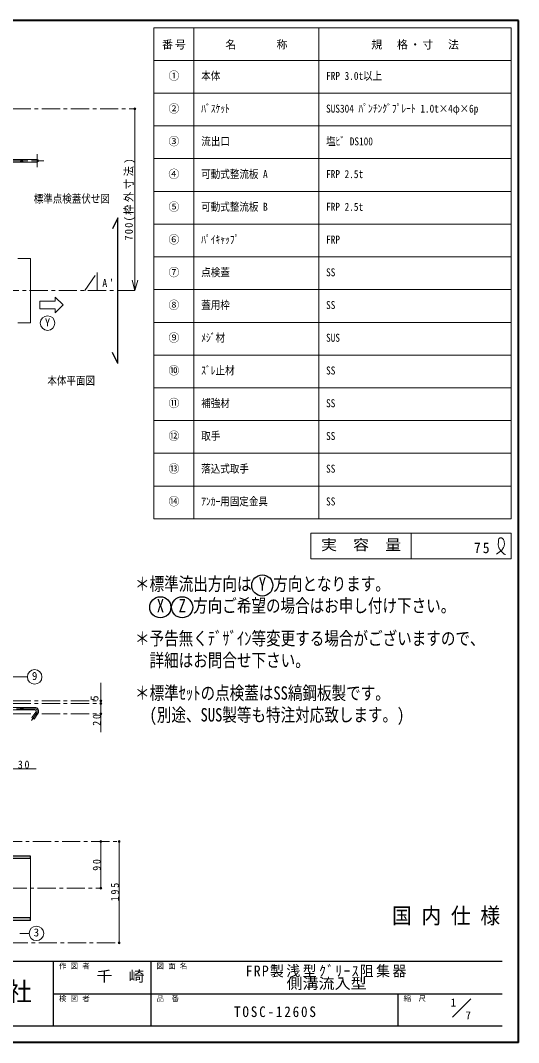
# Model space of a CAD drawing. Units: millimetres at full size, sheet at 1:7; details may follow other scales. Extents: x -1481 to 1354, y -996 to 971.
# Drawn here: x 397 to 1354, y -996 to 971 of the extents above; entities that cross this region are included whole.
import ezdxf
from ezdxf.enums import TextEntityAlignment as Align

# ---------------------------------------------------------------- set-up
doc = ezdxf.new("R2010")
doc.units = ezdxf.units.MM
doc.header["$LTSCALE"] = 7
doc.header["$PDMODE"] = 32
doc.header["$PDSIZE"] = 3.5
doc.linetypes.add('CHAIN1', pattern=[8, 5, -1, 1, -1])
doc.layers.add('0-0____1', color=4, linetype='Continuous', lineweight=9)
doc.styles.add('ＭＳ ゴシック', font='')
doc.styles.get('ＭＳ ゴシック').set_extended_font_data('MS Gothic')

msp = doc.modelspace()

# ---------------------------------------------------------------- linework, layer by layer
at = {"layer": '0-0____1', "color": 1, "lineweight": 40}
for p, q in [((1354.458, 970.732), (-1480.542, 970.732)), ((1354.458, -996.268), (1354.458, 970.732)), ((1354.458, -996.268), (-1480.542, -996.268))]:
    msp.add_line(p, q, dxfattribs=at)
at = {"layer": '0-0____1', "color": 3, "lineweight": 18}
for p, q in [((653.458, 11.732), (653.458, 956.732)), ((1340.458, 956.732), (653.458, 956.732)), ((730.458, 11.732), (730.458, 956.732)), ((970.458, 11.732), (970.458, 956.732)), ((1340.458, 11.732), (1340.458, 956.732)), ((1340.458, 893.732), (653.458, 893.732)), ((1340.458, 830.732), (653.458, 830.732)), ((1340.458, 767.732), (653.458, 767.732)), ((1340.458, 704.732), (653.458, 704.732)), ((1340.458, 641.732), (653.458, 641.732)), ((1340.458, 578.732), (653.458, 578.732)), ((1340.458, 515.732), (653.458, 515.732)), ((1340.458, 452.732), (653.458, 452.732)), ((1340.458, 389.732), (653.458, 389.732)), ((1340.458, 326.732), (653.458, 326.732)), ((1340.458, 263.732), (653.458, 263.732)), ((1340.458, 200.732), (653.458, 200.732)), ((1340.458, 137.732), (653.458, 137.732)), ((1340.458, 74.732), (653.458, 74.732)), ((1340.458, 11.732), (653.458, 11.732)), ((955.458, -16.268), (1340.458, -16.268)), ((955.458, -65.268), (955.458, -16.268)), ((1147.958, -65.268), (1147.958, -16.268)), ((1340.458, -16.268), (1340.458, -65.268)), ((955.458, -65.268), (1340.458, -65.268))]:
    msp.add_line(p, q, dxfattribs=at)
at = {"layer": '0-0____1', "linetype": 'CHAIN1'}
for p, q in [((381.958, 800.732), (616.958, 800.732)), ((429.356, 713.232), (429.356, 688.232)), ((361.958, 700.732), (441.856, 700.732)), ((520.958, 450.732), (544.291, 485.732)), ((544.291, 485.732), (544.291, 450.732)), ((-1041.376, 450.732), (616.958, 450.732)), ((424.353, -353.768), (356.856, -353.768)), ((381.958, -338.768), (551.458, -338.768)), ((381.958, -343.768), (551.458, -343.768)), ((381.958, -363.768), (551.458, -363.768)), ((428.449, -361.636), (418.138, -376.362)), ((364.958, -609.268), (586.458, -609.268)), ((261.958, -699.268), (551.458, -699.268)), ((319.958, -804.268), (586.458, -804.268))]:
    msp.add_line(p, q, dxfattribs=at)
at = {"layer": '0-0____1'}
for p, q in [((616.958, 450.732), (616.958, 800.732)), ((396.973, 698.232), (397.381, 703.232)), ((397.976, 698.232), (398.385, 703.232)), ((398.98, 698.232), (399.388, 703.232)), ((399.983, 698.232), (400.391, 703.232)), ((400.986, 698.232), (401.395, 703.232)), ((401.856, 703.232), (401.856, 698.232)), ((616.958, 450.732), (611.522, 471.016)), ((616.958, 450.732), (622.393, 471.016)), ((478.958, 423.232), (463.958, 438.232)), ((463.958, 430.732), (463.958, 438.232)), ((433.958, 430.732), (463.958, 430.732)), ((433.958, 415.732), (433.958, 430.732)), ((433.958, 415.732), (463.958, 415.732)), ((478.958, 423.232), (463.958, 408.232)), ((463.958, 408.232), (463.958, 415.732)), ((396.973, -351.268), (397.381, -356.268)), ((397.976, -351.268), (398.385, -356.268)), ((398.98, -351.268), (399.388, -356.268)), ((399.983, -351.268), (400.391, -356.268)), ((400.986, -351.268), (401.395, -356.268)), ((401.856, -356.268), (401.856, -351.268)), ((361.958, -469.268), (426.958, -469.268)), ((551.458, -609.268), (551.458, -699.268)), ((586.458, -609.268), (586.458, -804.268))]:
    msp.add_line(p, q, dxfattribs=at)
at = {"layer": '0-0____1', "color": 7, "lineweight": 18}
for p, q in [((429.356, 703.232), (371.958, 703.232)), ((429.356, 698.232), (371.958, 698.232)), ((415.958, 388.732), (391.958, 388.732)), ((378.129, -292.551), (410.168, -292.551)), ((424.353, -351.268), (371.958, -351.268)), ((424.353, -356.268), (371.958, -356.268)), ((430.496, -363.07), (423.053, -373.7)), ((415.958, -641.993), (415.958, -756.543)), ((413.63, -786.157), (395.887, -786.157)), ((1227.602, -947.624), (1262.958, -912.268))]:
    msp.add_line(p, q, dxfattribs=at)
at = {"layer": '0-0____1', "color": 5, "lineweight": 25}
for p, q in [((584.158, 590.732), (573.658, 569.732)), ((584.158, 310.732), (584.158, 590.732)), ((584.158, 310.732), (573.658, 331.732)), ((415.958, -637.268), (311.958, -637.268)), ((415.958, -641.993), (415.958, -637.268)), ((415.958, -756.543), (163.958, -756.543)), ((415.958, -761.268), (415.958, -756.543))]:
    msp.add_line(p, q, dxfattribs=at)
at = {"layer": '0-0____1', "color": 6, "lineweight": 25}
for p, q in [((-63.042, -839.768), (1322.958, -839.768)), ((460.458, -964.768), (460.458, -839.768)), ((647.958, -964.768), (647.958, -839.768)), ((460.458, -902.268), (1322.958, -902.268)), ((1122.958, -964.768), (1122.958, -902.268)), ((1322.958, -964.768), (-63.042, -964.768))]:
    msp.add_line(p, q, dxfattribs=at)
at = {"layer": '0-0____1', "color": 7, "lineweight": 18}
for points in [[(415.958, 388.732), (415.958, 512.732), (391.958, 512.732)], [(426.401, -360.202), (418.958, -370.832), (423.053, -373.7)]]:
    msp.add_lwpolyline(points, dxfattribs=at)
at = {"layer": '0-0____1'}
for points in [[(1312.202, -56.184), (1312.941, -55.686), (1314.213, -54.82), (1315.478, -53.939), (1316.731, -53.034), (1317.969, -52.094), (1319.187, -51.11), (1319.882, -50.516), (1320.708, -49.772), (1322.081, -48.423), (1323.36, -46.99), (1324.511, -45.474), (1325.5, -43.876), (1326.292, -42.199), (1326.648, -41.189), (1326.844, -40.485), (1327.093, -39.245), (1327.237, -37.979), (1327.285, -36.692), (1327.243, -35.392), (1327.12, -34.085), (1327.014, -33.326), (1326.9, -32.656), (1326.652, -31.512), (1326.325, -30.398), (1325.904, -29.332), (1325.373, -28.331), (1324.716, -27.413), (1324.271, -26.926), (1323.963, -26.636), (1323.388, -26.178), (1322.764, -25.785), (1322.1, -25.468), (1321.401, -25.242), (1320.677, -25.117), (1320.248, -25.097), (1319.878, -25.112), (1319.242, -25.204), (1318.621, -25.376), (1318.032, -25.622)], [(1318.032, -25.622), (1317.491, -25.937), (1317.014, -26.315), (1316.773, -26.56), (1316.444, -26.997), (1316.039, -27.848), (1315.803, -28.798), (1315.692, -29.819), (1315.663, -30.886), (1315.671, -31.969), (1315.676, -32.595), (1315.668, -33.44), (1315.627, -34.864), (1315.579, -36.25), (1315.558, -37.605), (1315.596, -38.936), (1315.727, -40.25), (1315.859, -41.007), (1316.015, -41.674), (1316.366, -42.818), (1316.811, -43.947), (1317.336, -45.055), (1317.927, -46.135), (1318.573, -47.183), (1318.968, -47.773), (1319.272, -48.207), (1319.81, -48.939), (1320.363, -49.655), (1320.93, -50.359), (1321.509, -51.058), (1322.097, -51.755), (1322.442, -52.161), (1322.811, -52.595), (1323.459, -53.339), (1324.127, -54.061), (1324.826, -54.743), (1325.564, -55.366), (1326.35, -55.911), (1326.831, -56.184), (1327.043, -56.291)], [(1327.043, -56.291), (1327.417, -56.46), (1327.799, -56.615), (1328.188, -56.759), (1328.581, -56.894), (1328.978, -57.024), (1329.208, -57.099)], [(551.458, -303.768), (551.458, -343.768), (551.458, -398.768)]]:
    msp.add_lwpolyline(points, dxfattribs=at)
at = {"layer": '0-0____1', "color": 5, "lineweight": 25}
for points in [[(415.958, -641.993), (261.958, -641.993), (261.958, -648.993)], [(415.958, -761.268), (311.958, -761.268), (311.958, -756.543)]]:
    msp.add_lwpolyline(points, dxfattribs=at)
at = {"layer": '0-0____1', "color": 7, "lineweight": 18}
for centre in [(448.958, 388.232), (424.168, -292.551), (427.63, -786.157)]:
    msp.add_circle(centre, 14, dxfattribs=at)
at = {"layer": '0-0____1', "color": 5, "lineweight": 25}
for centre in [(861.774, -116.602), (665.774, -158.602), (707.774, -158.602)]:
    msp.add_circle(centre, 20.3, dxfattribs=at)
at = {"layer": '0-0____1', "color": 7, "lineweight": 18}
for centre, radius, start in [((429.356, 700.732), 2.5, 270), ((424.353, -358.768), 7.5, 325), ((424.353, -358.768), 2.5, 325)]:
    msp.add_arc(centre, radius, start, 90, dxfattribs=at)
at = {"layer": '0-0____1', "linetype": 'CHAIN1'}
msp.add_arc((424.353, -358.768), 5, 325, 90, dxfattribs=at)
at = {"layer": '0-0____1'}
for p in [(616.958, 800.732), (551.458, -338.768), (551.458, -343.768), (551.458, -363.768), (551.458, -609.268), (586.458, -609.268), (551.458, -699.268), (586.458, -804.268)]:
    msp.add_point(p, dxfattribs=at)

# ---------------------------------------------------------------- texts
at = {"layer": '0-0____1', "color": 7, "style": 'ＭＳ ゴシック'}
for s, height, p in [('①', 15.4, (681.458, 851.732)), ('②', 15.4, (681.458, 788.732)), ('③', 15.4, (681.458, 725.732)), ('④', 15.4, (681.458, 662.732)), ('⑤', 15.4, (681.458, 599.732)), ('⑥', 15.4, (681.458, 536.732)), ('⑦', 15.4, (681.458, 473.732)), ('⑧', 15.4, (681.458, 410.732)), ('Y', 15.4, (443.708, 377.732)), ('⑨', 15.4, (681.458, 347.732)), ('⑩', 15.4, (681.458, 284.732)), ('⑪', 15.4, (681.458, 221.732)), ('⑫', 15.4, (681.458, 158.732)), ('⑬', 15.4, (681.458, 95.732)), ('⑭', 15.4, (681.458, 32.732)), ('9', 15.4, (418.918, -303.051)), ('3', 15.4, (422.38, -796.657)), ('作 図 者', 10.26, (470.958, -857.268)), ('図 面 名', 10.26, (658.458, -857.268)), ('検 図 者', 10.26, (470.958, -919.768)), ('品\u3000番', 10.26, (658.458, -919.768)), ('縮\u3000尺', 10.26, (1133.458, -919.768)), ('1', 15.4, (1224.046, -931.535)), ('7', 15.4, (1252.551, -956.3))]:
    msp.add_text(s, height=height, dxfattribs=at).set_placement(p, align=Align.BOTTOM_LEFT)
for s, height, width, p in [('本体', 15.4, 0.85, (744.458, 851.732)), ('FRP 3.0t以上', 15.4, 0.85, (984.458, 851.732)), ('ﾊﾞｽｹｯﾄ', 15.4, 0.85, (744.458, 788.732)), ('SUS304 ﾊﾟﾝﾁﾝｸﾞﾌﾟﾚｰﾄ 1.0t×4φ×6p', 15.4, 0.85, (984.458, 788.732)), ('流出口', 15.4, 0.85, (744.458, 725.732)), ('塩ﾋﾞ DS100', 15.4, 0.85, (984.458, 725.732)), ('可動式整流板 A', 15.4, 0.85, (744.458, 662.732)), ('FRP 2.5t', 15.4, 0.85, (984.458, 662.732)), ('標準点検蓋伏せ図', 15.4, 0.85, (422.358, 615.232)), ('可動式整流板 B', 15.4, 0.85, (744.458, 599.732)), ('FRP 2.5t', 15.4, 0.85, (984.458, 599.732)), ('ﾊﾟｲｷｬｯﾌﾟ', 15.4, 0.85, (744.458, 536.732)), ('FRP', 15.4, 0.85, (984.458, 536.732)), ('点検蓋', 15.4, 0.85, (744.458, 473.732)), ('SS', 15.4, 0.85, (984.458, 473.732)), ('蓋用枠', 15.4, 0.85, (744.458, 410.732)), ('SS', 15.4, 0.85, (984.458, 410.732)), ('ﾒｼﾞ材', 15.4, 0.85, (744.458, 347.732)), ('SUS', 15.4, 0.85, (984.458, 347.732)), ('ｽﾞﾚ止材', 15.4, 0.85, (744.458, 284.732)), ('SS', 15.4, 0.85, (984.458, 284.732)), ('本体平面図', 15.4, 0.85, (448.608, 265.232)), ('補強材', 15.4, 0.85, (744.458, 221.732)), ('SS', 15.4, 0.85, (984.458, 221.732)), ('取手', 15.4, 0.85, (744.458, 158.732)), ('SS', 15.4, 0.85, (984.458, 158.732)), ('落込式取手', 15.4, 0.85, (744.458, 95.732)), ('SS', 15.4, 0.85, (984.458, 95.732)), ('ｱﾝｶｰ用固定金具', 15.4, 0.85, (744.458, 32.732)), ('SS', 15.4, 0.85, (984.458, 32.732)), ('実\u3000容\u3000量', 20.53, 1.1, (974.708, -54.768)), ('＊標準流出方向は Y 方向となります。', 25.66, 0.8, (617.124, -134.102)), (' X  Z 方向ご希望の場合はお申し付け下さい。', 25.66, 0.8, (645.124, -176.102)), ('＊予告無くﾃﾞｻﾞｲﾝ等変更する場合がございますので、', 25.66, 0.8, (617.124, -239.102)), ('詳細はお問合せ下さい。', 25.66, 0.8, (645.124, -281.102)), ('＊標準ｾｯﾄの点検蓋はSS縞鋼板製です。', 25.66, 0.8, (617.124, -344.102)), ('(別途、SUS製等も特注対応致します。)', 25.66, 0.8, (645.124, -386.102)), ('国 内 仕 様', 30.79, 0.9, (1111.208, -776.768)), ('千\u3000崎', 20.53, 1.1, (542.958, -885.018)), ('工業株式会社', 35.92, 0.95, (139.208, -926.768)), ('側溝流入型', 20.53, 1.1, (908.458, -899.018))]:
    msp.add_text(s, height=height, dxfattribs=dict(at, width=width)).set_placement(p, align=Align.BOTTOM_LEFT)
msp.add_text('5', height=15.4, rotation=90, dxfattribs=at).set_placement((551.458, -338.768), align=Align.BOTTOM_LEFT)
at = {"layer": '0-0____1', "color": 7, "attachment_point": 7, "style": 'ＭＳ ゴシック'}
for s, insert, char_height in [('\\T1.17;番号', (669.208, 914.732), 15.4), ('\\T1.17;名\u3000\u3000\u3000称', (790.958, 914.732), 15.4), ('\\T1.17;規\u3000格・寸\u3000法', (1071.458, 914.732), 15.4), ("\\T1.36;\\W0.9;A'", (554.291, 457.732), 15.4), ('\\T1.27;\\W0.95;75', (1268.708, -54.768), 20.53), ('\\T1.36;\\W0.9;30', (391.958, -469.268), 15.4), ('\\T1.18;\\W0.95;FRP製浅型ｸﾞﾘｰｽ阻集器', (829.708, -871.018), 20.53), ('\\T1.28;\\W0.9;TOSC-1260S', (807.583, -947.518), 20.53)]:
    msp.add_mtext(s, dxfattribs=dict(at, insert=insert, char_height=char_height))
at = {"layer": '0-0____1', "color": 7, "char_height": 15.4, "attachment_point": 7, "rotation": 90, "style": 'ＭＳ ゴシック'}
for s, insert in [('\\T1.24;\\W0.95;700(枠外寸法)', (616.958, 546.982)), ('\\T1.36;\\W0.9;20', (551.458, -386.518)), ('\\T1.36;\\W0.9;90', (551.458, -665.643)), ('\\T1.38;\\W0.9;195', (586.458, -724.268))]:
    msp.add_mtext(s, dxfattribs=dict(at, insert=insert))

doc.saveas('drawing.dxf')
